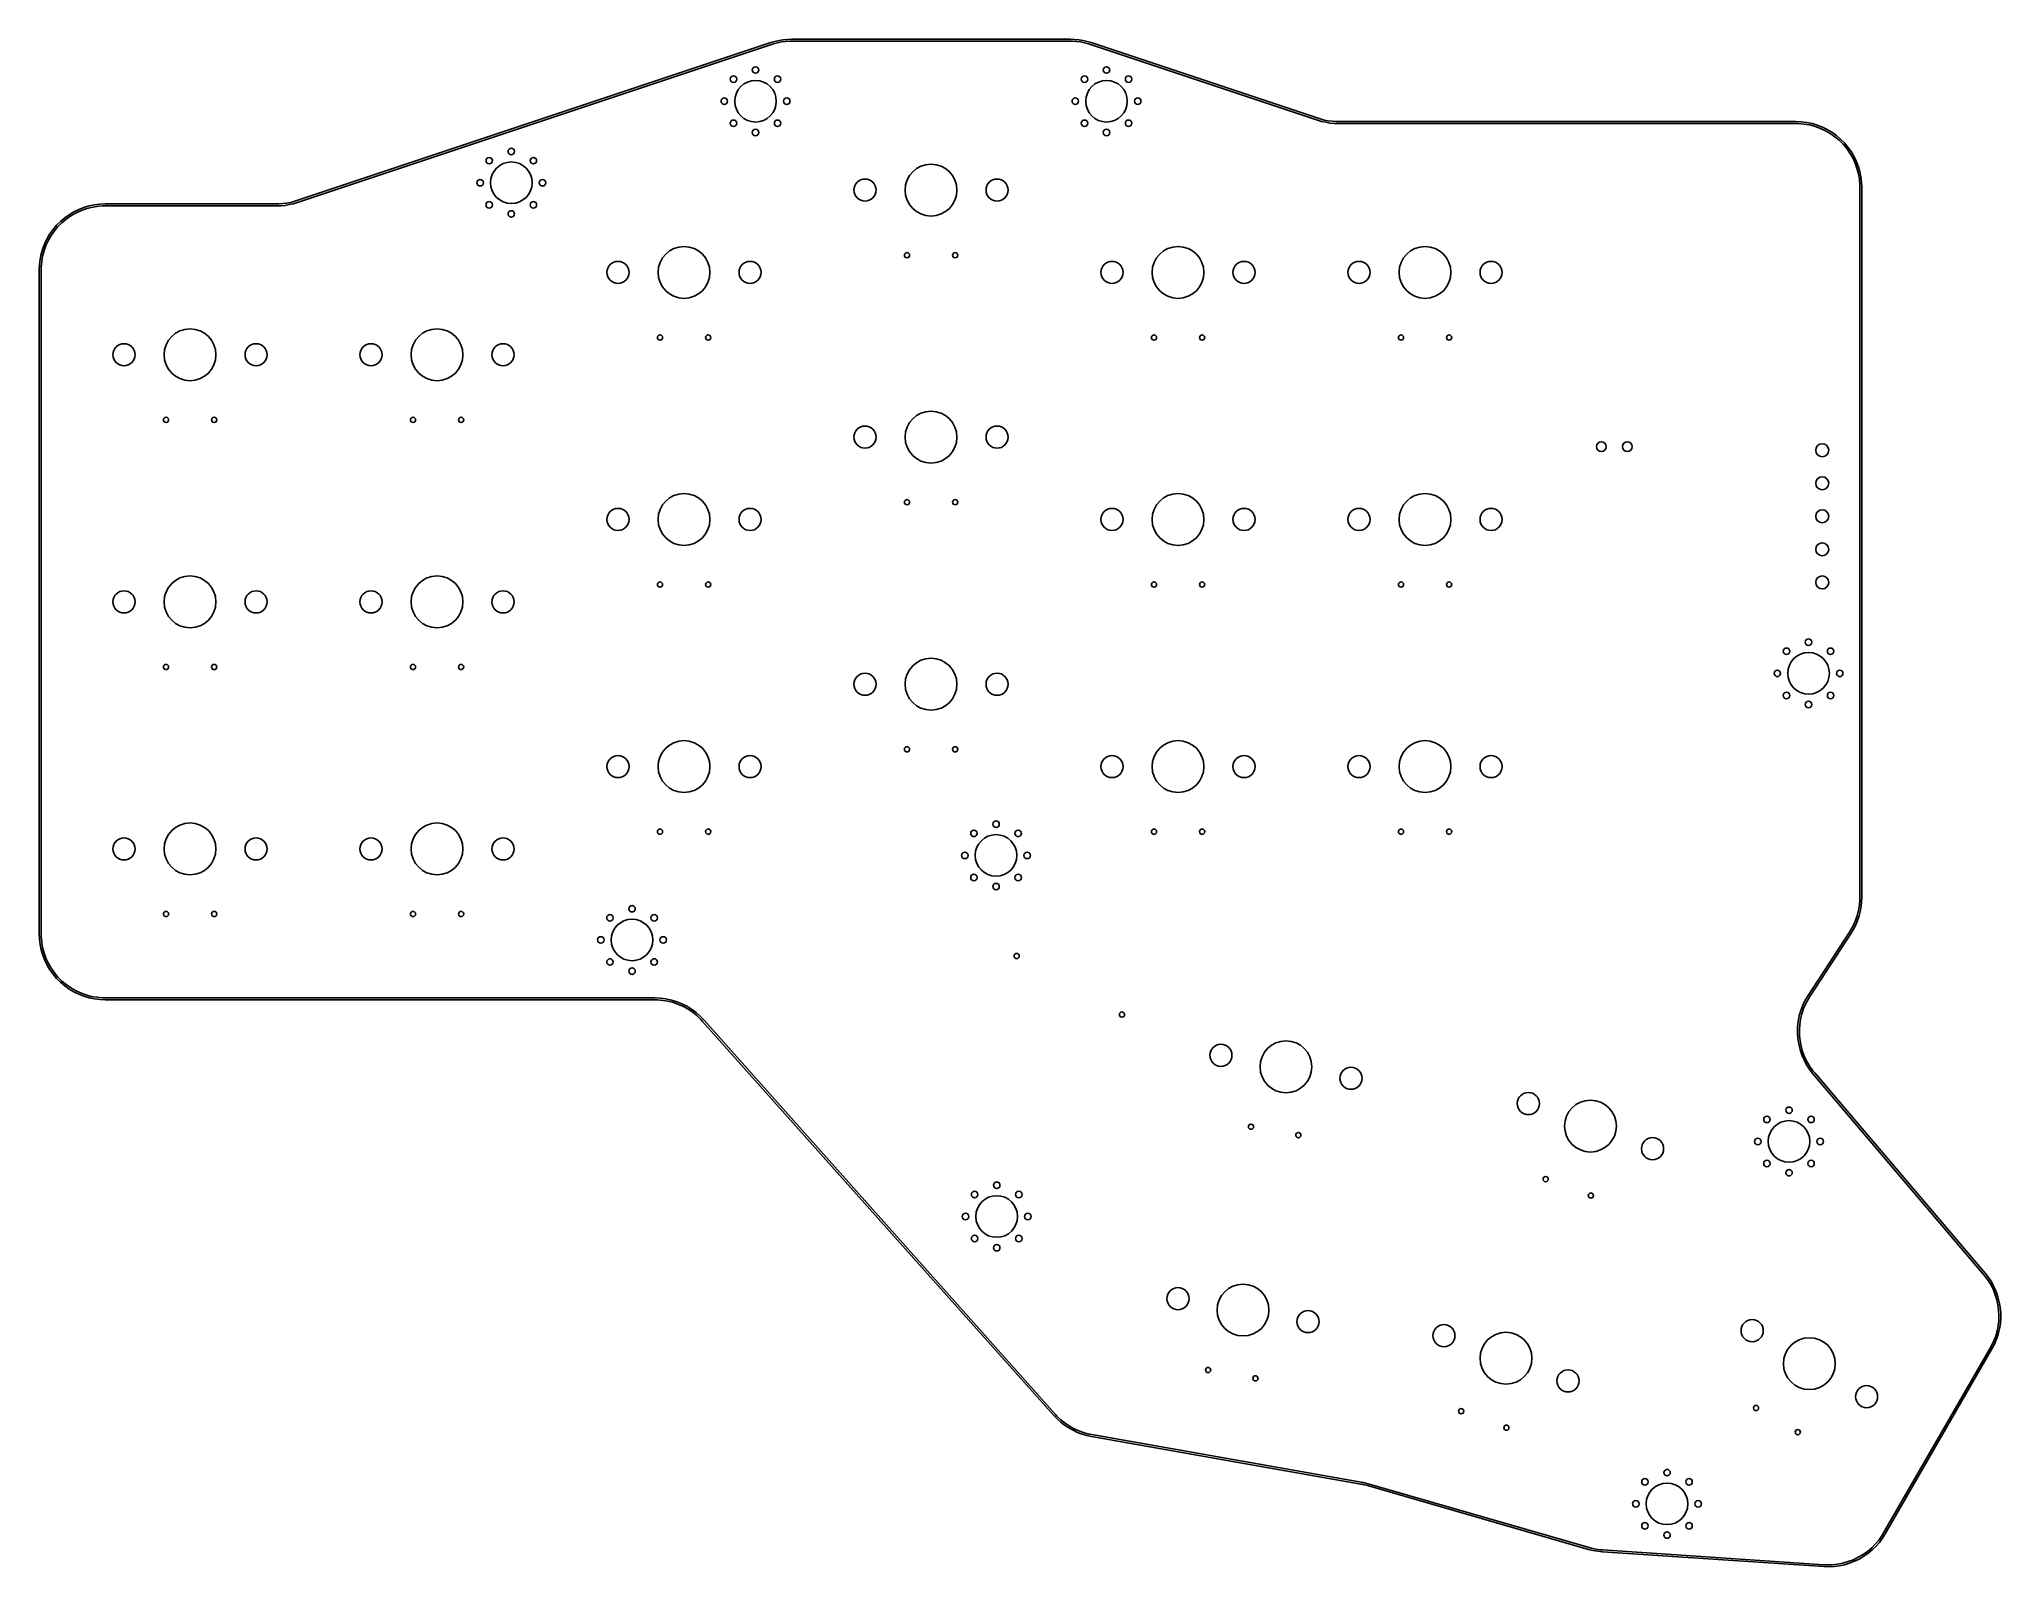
# Model space of a CAD drawing. Extents: x 3.48 to 9.42, y -6.11 to -1.49.
import ezdxf

# ---------------------------------------------------------------- set-up
doc = ezdxf.new("R2010")
doc.units = 0
doc.header["$MEASUREMENT"] = 0
doc.layers.add('BLACK', color=7, linetype='CONTINUOUS')

msp = doc.modelspace()

# ---------------------------------------------------------------- linework, layer by layer
at = {"layer": 'BLACK', "linetype": 'CONTINUOUS'}
for p, q in [((4.2607, -1.9743), (5.6961, -1.4958)), ((5.698, -1.5014), (4.2625, -1.9799)), ((5.6961, -1.4958), (5.7084, -1.4921)), ((5.6961, -1.4958), (5.6961, -1.4958)), ((5.7039, -1.4994), (5.698, -1.5014)), ((5.698, -1.5014), (5.698, -1.5014)), ((5.716, -1.4963), (5.7039, -1.4994)), ((5.7084, -1.4921), (5.721, -1.4893)), ((5.7282, -1.4939), (5.716, -1.4963)), ((5.721, -1.4893), (5.7337, -1.4872)), ((5.7406, -1.4923), (5.7282, -1.4939)), ((5.7337, -1.4872), (5.7465, -1.486)), ((5.7531, -1.4915), (5.7406, -1.4923)), ((5.7465, -1.486), (5.7593, -1.4856)), ((5.7593, -1.4915), (5.7531, -1.4915)), ((5.7593, -1.4856), (6.6029, -1.4856)), ((5.7593, -1.4856), (5.7593, -1.4856)), ((6.6029, -1.4915), (5.7593, -1.4915)), ((5.7593, -1.4915), (5.7593, -1.4915)), ((6.6029, -1.4856), (6.6157, -1.486)), ((6.6091, -1.4915), (6.6029, -1.4915)), ((6.6216, -1.4923), (6.6091, -1.4915)), ((6.6157, -1.486), (6.6285, -1.4872)), ((6.634, -1.4939), (6.6216, -1.4923)), ((6.6285, -1.4872), (6.6412, -1.4893)), ((6.6462, -1.4963), (6.634, -1.4939)), ((6.6412, -1.4893), (6.6538, -1.4921)), ((6.6583, -1.4994), (6.6462, -1.4963)), ((6.6538, -1.4921), (6.6661, -1.4958)), ((6.6642, -1.5014), (6.6583, -1.4994)), ((7.3516, -1.7306), (6.6642, -1.5014)), ((6.6642, -1.5014), (6.6642, -1.5014)), ((6.6661, -1.4958), (6.6661, -1.4958)), ((6.6661, -1.4958), (6.6661, -1.4958)), ((6.6661, -1.4958), (7.3535, -1.725)), ((7.364, -1.7342), (7.3516, -1.7306)), ((7.3516, -1.7306), (7.3516, -1.7306)), ((7.3535, -1.725), (7.3535, -1.725)), ((7.3535, -1.725), (7.3594, -1.7269)), ((7.3594, -1.7269), (7.3715, -1.7301)), ((7.3765, -1.7371), (7.364, -1.7342)), ((7.3715, -1.7301), (7.3837, -1.7325)), ((7.3892, -1.7392), (7.3765, -1.7371)), ((7.3837, -1.7325), (7.3961, -1.7341)), ((7.402, -1.7404), (7.3892, -1.7392)), ((7.3961, -1.7341), (7.4086, -1.7349)), ((7.4148, -1.7408), (7.402, -1.7404)), ((7.4086, -1.7349), (7.4148, -1.7349)), ((7.4148, -1.7349), (8.8002, -1.7349)), ((8.8002, -1.7408), (7.4148, -1.7408)), ((8.8002, -1.7349), (8.8167, -1.7356)), ((8.8087, -1.7408), (8.8002, -1.7408)), ((8.8255, -1.7423), (8.8087, -1.7408)), ((8.8167, -1.7356), (8.8331, -1.7376)), ((8.8422, -1.7452), (8.8255, -1.7423)), ((8.8331, -1.7376), (8.8492, -1.741)), ((8.8586, -1.7496), (8.8422, -1.7452)), ((8.8492, -1.741), (8.8651, -1.7457)), ((8.8745, -1.7554), (8.8586, -1.7496)), ((8.8651, -1.7457), (8.8805, -1.7517)), ((8.8898, -1.7626), (8.8745, -1.7554)), ((8.8805, -1.7517), (8.8953, -1.759)), ((8.9045, -1.771), (8.8898, -1.7626)), ((8.8953, -1.759), (8.9095, -1.7674)), ((8.9183, -1.7807), (8.9045, -1.771)), ((8.9095, -1.7674), (8.9229, -1.777)), ((8.9313, -1.7916), (8.9183, -1.7807)), ((8.9229, -1.777), (8.9355, -1.7877)), ((8.9433, -1.8036), (8.9313, -1.7916)), ((8.9355, -1.7877), (8.9472, -1.7994)), ((8.9542, -1.8166), (8.9433, -1.8036)), ((8.9472, -1.7994), (8.9579, -1.812)), ((8.9639, -1.8304), (8.9542, -1.8166)), ((8.9579, -1.812), (8.9675, -1.8254)), ((8.9723, -1.8451), (8.9639, -1.8304)), ((8.9675, -1.8254), (8.9759, -1.8396)), ((8.9759, -1.8396), (8.9832, -1.8545)), ((8.9795, -1.8604), (8.9723, -1.8451)), ((8.9853, -1.8763), (8.9795, -1.8604)), ((8.9832, -1.8545), (8.9892, -1.8698)), ((8.9897, -1.8927), (8.9853, -1.8763)), ((8.9892, -1.8698), (8.9939, -1.8857)), ((8.9926, -1.9094), (8.9897, -1.8927)), ((8.9939, -1.8857), (8.9973, -1.9018)), ((8.9941, -1.9262), (8.9926, -1.9094)), ((8.9941, -1.9347), (8.9941, -1.9262)), ((8.9941, -4.0829), (8.9941, -1.9347)), ((8.9941, -1.9347), (8.9941, -1.9347)), ((8.9941, -1.9347), (8.9941, -1.9347)), ((8.9973, -1.9018), (8.9993, -1.9182)), ((8.9993, -1.9182), (9, -1.9347)), ((9, -1.9347), (9, -1.9347)), ((9, -1.9347), (9, -4.0829)), ((3.5574, -2.0264), (3.5708, -2.0168)), ((3.5708, -2.0168), (3.585, -2.0083)), ((3.5905, -2.0119), (3.5758, -2.0204)), ((3.585, -2.0083), (3.5999, -2.0011)), ((3.6058, -2.0047), (3.5905, -2.0119)), ((3.5999, -2.0011), (3.6152, -1.9951)), ((3.6218, -1.999), (3.6058, -2.0047)), ((3.6152, -1.9951), (3.6311, -1.9904)), ((3.6381, -1.9946), (3.6218, -1.999)), ((3.6311, -1.9904), (3.6472, -1.987)), ((3.6548, -1.9916), (3.6381, -1.9946)), ((3.6472, -1.987), (3.6636, -1.9849)), ((3.6717, -1.9902), (3.6548, -1.9916)), ((3.6636, -1.9849), (3.6801, -1.9843)), ((3.6801, -1.9902), (3.6717, -1.9902)), ((3.6801, -1.9843), (4.1994, -1.9843)), ((4.1994, -1.9902), (3.6801, -1.9902)), ((4.1994, -1.9843), (4.1994, -1.9843)), ((4.1994, -1.9843), (4.2056, -1.9843)), ((4.2122, -1.9897), (4.1994, -1.9902)), ((4.1994, -1.9902), (4.1994, -1.9902)), ((4.2056, -1.9843), (4.2181, -1.9834)), ((4.225, -1.9885), (4.2122, -1.9897)), ((4.2181, -1.9834), (4.2304, -1.9818)), ((4.2377, -1.9864), (4.225, -1.9885)), ((4.2304, -1.9818), (4.2427, -1.9795)), ((4.2502, -1.9836), (4.2377, -1.9864)), ((4.2427, -1.9795), (4.2547, -1.9763)), ((4.2625, -1.9799), (4.2502, -1.9836)), ((4.2547, -1.9763), (4.2607, -1.9743)), ((4.2607, -1.9743), (4.2607, -1.9743)), ((4.2607, -1.9743), (4.2607, -1.9743)), ((4.2625, -1.9799), (4.2625, -1.9799)), ((3.5044, -2.089), (3.5128, -2.0748)), ((3.5128, -2.0748), (3.5224, -2.0613)), ((3.5261, -2.0659), (3.5164, -2.0798)), ((3.5224, -2.0613), (3.5331, -2.0487)), ((3.537, -2.0529), (3.5261, -2.0659)), ((3.5331, -2.0487), (3.5448, -2.0371)), ((3.549, -2.041), (3.537, -2.0529)), ((3.5448, -2.0371), (3.5574, -2.0264)), ((3.562, -2.0301), (3.549, -2.041)), ((3.5758, -2.0204), (3.562, -2.0301)), ((3.483, -2.1512), (3.4864, -2.135)), ((3.4864, -2.135), (3.4911, -2.1192)), ((3.495, -2.1257), (3.4906, -2.142)), ((3.4911, -2.1192), (3.4971, -2.1038)), ((3.5008, -2.1098), (3.495, -2.1257)), ((3.4971, -2.1038), (3.5044, -2.089)), ((3.508, -2.0944), (3.5008, -2.1098)), ((3.5164, -2.0798), (3.508, -2.0944)), ((3.4803, -2.1841), (3.481, -2.1676)), ((3.4803, -4.1939), (3.4803, -2.1841)), ((3.481, -2.1676), (3.483, -2.1512)), ((3.4877, -2.1587), (3.4862, -2.1756)), ((3.4862, -2.1756), (3.4862, -2.1841)), ((3.4862, -2.1841), (3.4862, -4.1939)), ((3.4906, -2.142), (3.4877, -2.1587)), ((8.9928, -4.1068), (8.9941, -4.0909)), ((8.9941, -4.0909), (8.9941, -4.0829)), ((8.9995, -4.0973), (8.9979, -4.1116)), ((9, -4.0829), (8.9995, -4.0973)), ((8.9746, -4.168), (8.981, -4.1533)), ((8.981, -4.1533), (8.9862, -4.1382)), ((8.9871, -4.1535), (8.9815, -4.1668)), ((8.9862, -4.1382), (8.9901, -4.1226)), ((8.9917, -4.1398), (8.9871, -4.1535)), ((8.9901, -4.1226), (8.9928, -4.1068)), ((8.9953, -4.1258), (8.9917, -4.1398)), ((8.9979, -4.1116), (8.9953, -4.1258)), ((3.481, -4.2104), (3.4803, -4.1939)), ((3.483, -4.2268), (3.481, -4.2104)), ((3.4862, -4.1939), (3.4862, -4.2024)), ((3.4862, -4.2024), (3.4877, -4.2192)), ((8.8376, -4.3804), (8.9626, -4.1888)), ((8.9675, -4.192), (8.8425, -4.3836)), ((8.9626, -4.1888), (8.967, -4.1821)), ((8.9626, -4.1888), (8.9626, -4.1888)), ((8.9626, -4.1888), (8.9626, -4.1888)), ((8.9626, -4.1888), (8.9626, -4.1888)), ((8.967, -4.1821), (8.9746, -4.168)), ((8.975, -4.1797), (8.9675, -4.192)), ((8.9675, -4.192), (8.9675, -4.192)), ((8.9675, -4.192), (8.9675, -4.192)), ((8.9815, -4.1668), (8.975, -4.1797)), ((3.4864, -4.2429), (3.483, -4.2268)), ((3.4911, -4.2588), (3.4864, -4.2429)), ((3.4877, -4.2192), (3.4906, -4.2359)), ((3.4906, -4.2359), (3.495, -4.2523)), ((3.4971, -4.2742), (3.4911, -4.2588)), ((3.495, -4.2523), (3.5008, -4.2682)), ((3.5044, -4.289), (3.4971, -4.2742)), ((3.5008, -4.2682), (3.508, -4.2835)), ((3.5128, -4.3032), (3.5044, -4.289)), ((3.508, -4.2835), (3.5164, -4.2982)), ((3.5224, -4.3166), (3.5128, -4.3032)), ((3.5164, -4.2982), (3.5261, -4.312)), ((3.5331, -4.3292), (3.5224, -4.3166)), ((3.5261, -4.312), (3.537, -4.325)), ((3.5448, -4.3409), (3.5331, -4.3292)), ((3.537, -4.325), (3.549, -4.337)), ((3.5574, -4.3516), (3.5448, -4.3409)), ((3.549, -4.337), (3.562, -4.3479)), ((3.5708, -4.3612), (3.5574, -4.3516)), ((3.562, -4.3479), (3.5758, -4.3576)), ((3.585, -4.3696), (3.5708, -4.3612)), ((3.5758, -4.3576), (3.5905, -4.3661)), ((3.5999, -4.3769), (3.585, -4.3696)), ((3.5905, -4.3661), (3.6058, -4.3732)), ((3.6152, -4.3829), (3.5999, -4.3769)), ((3.6058, -4.3732), (3.6218, -4.379)), ((3.6311, -4.3876), (3.6152, -4.3829)), ((3.6218, -4.379), (3.6381, -4.3834)), ((3.6472, -4.391), (3.6311, -4.3876)), ((3.6381, -4.3834), (3.6548, -4.3863)), ((3.6636, -4.393), (3.6472, -4.391)), ((3.6548, -4.3863), (3.6717, -4.3878)), ((3.6801, -4.3937), (3.6636, -4.393)), ((3.6717, -4.3878), (3.6801, -4.3878)), ((3.6801, -4.3878), (4.2, -4.3878)), ((4.2, -4.3937), (3.6801, -4.3937)), ((4.2, -4.3878), (4.2312, -4.3878)), ((4.2312, -4.3937), (4.2, -4.3937)), ((4.2312, -4.3878), (4.2313, -4.3878)), ((4.2313, -4.3937), (4.2312, -4.3937)), ((4.2313, -4.3878), (4.2314, -4.3878)), ((5.3449, -4.3943), (4.2313, -4.3937)), ((4.2313, -4.3937), (4.2313, -4.3937)), ((4.2314, -4.3878), (5.3449, -4.3884)), ((5.3449, -4.3884), (5.3449, -4.3884)), ((5.3449, -4.3884), (5.3617, -4.3891)), ((5.353, -4.3943), (5.3449, -4.3943)), ((5.3449, -4.3943), (5.3449, -4.3943)), ((5.3693, -4.3957), (5.353, -4.3943)), ((5.3617, -4.3891), (5.3784, -4.3913)), ((5.3854, -4.3984), (5.3693, -4.3957)), ((5.3784, -4.3913), (5.3948, -4.3948)), ((5.3948, -4.3948), (5.4109, -4.3997)), ((8.8215, -4.4104), (8.8289, -4.395)), ((8.8289, -4.395), (8.8376, -4.3804)), ((8.838, -4.3905), (8.8302, -4.4052)), ((8.8376, -4.3804), (8.8376, -4.3804)), ((8.8425, -4.3836), (8.838, -4.3905)), ((8.8425, -4.3836), (8.8425, -4.3836)), ((5.4013, -4.4025), (5.3854, -4.3984)), ((5.4167, -4.408), (5.4013, -4.4025)), ((5.4109, -4.3997), (5.4266, -4.4059)), ((5.4316, -4.4146), (5.4167, -4.408)), ((5.4266, -4.4059), (5.4416, -4.4134)), ((5.4459, -4.4226), (5.4316, -4.4146)), ((5.4416, -4.4134), (5.456, -4.4222)), ((5.4595, -4.4317), (5.4459, -4.4226)), ((5.456, -4.4222), (5.4695, -4.4322)), ((5.4722, -4.4419), (5.4595, -4.4317)), ((5.4695, -4.4322), (5.4822, -4.4432)), ((5.4841, -4.4531), (5.4722, -4.4419)), ((5.4822, -4.4432), (5.4939, -4.4553)), ((5.4895, -4.4592), (5.4841, -4.4531)), ((5.4939, -4.4553), (5.4939, -4.4553)), ((5.4939, -4.4553), (5.4939, -4.4553)), ((5.4939, -4.4553), (6.5571, -5.6484)), ((8.8074, -4.4596), (8.8107, -4.4428)), ((8.8107, -4.4428), (8.8154, -4.4264)), ((8.8145, -4.4523), (8.812, -4.4687)), ((8.8183, -4.4361), (8.8145, -4.4523)), ((8.8154, -4.4264), (8.8215, -4.4104)), ((8.8236, -4.4204), (8.8183, -4.4361)), ((8.8302, -4.4052), (8.8236, -4.4204)), ((6.5527, -5.6523), (5.4895, -4.4592)), ((5.4895, -4.4592), (5.4895, -4.4592)), ((8.8052, -4.4937), (8.8055, -4.4766)), ((8.8062, -4.5107), (8.8052, -4.4937)), ((8.8055, -4.4766), (8.8074, -4.4596)), ((8.8088, -4.5276), (8.8062, -4.5107)), ((8.812, -4.4687), (8.8109, -4.4852)), ((8.8109, -4.4852), (8.8112, -4.5018)), ((8.8112, -4.5018), (8.813, -4.5183)), ((8.8128, -4.5442), (8.8088, -4.5276)), ((8.8181, -4.5604), (8.8128, -4.5442)), ((8.813, -4.5183), (8.8162, -4.5346)), ((8.8162, -4.5346), (8.8207, -4.5506)), ((8.8249, -4.5761), (8.8181, -4.5604)), ((8.8207, -4.5506), (8.8266, -4.5661)), ((8.8266, -4.5661), (8.8338, -4.5811)), ((8.8329, -4.5912), (8.8249, -4.5761)), ((8.8422, -4.6055), (8.8329, -4.5912)), ((8.8338, -4.5811), (8.8422, -4.5954)), ((8.8422, -4.5954), (8.8519, -4.6089)), ((8.8527, -4.619), (8.8422, -4.6055)), ((8.8519, -4.6089), (8.8572, -4.6152)), ((9.3688, -5.2256), (8.8527, -4.619)), ((8.8527, -4.619), (8.8527, -4.619)), ((8.8572, -4.6152), (9.3733, -5.2217)), ((9.3739, -5.2316), (9.3688, -5.2256)), ((9.3688, -5.2256), (9.3688, -5.2256)), ((9.3733, -5.2217), (9.3733, -5.2217)), ((9.3733, -5.2217), (9.3833, -5.2346)), ((9.3832, -5.2445), (9.3739, -5.2316)), ((9.3914, -5.2581), (9.3832, -5.2445)), ((9.3833, -5.2346), (9.3923, -5.2483)), ((9.3984, -5.2724), (9.3914, -5.2581)), ((9.3923, -5.2483), (9.4002, -5.2627)), ((9.4043, -5.2872), (9.3984, -5.2724)), ((9.4002, -5.2627), (9.4068, -5.2776)), ((9.4068, -5.2776), (9.4122, -5.293)), ((9.4089, -5.3024), (9.4043, -5.2872)), ((9.4123, -5.3179), (9.4089, -5.3024)), ((9.4122, -5.293), (9.4163, -5.3089)), ((9.4143, -5.3336), (9.4123, -5.3179)), ((9.4151, -5.3495), (9.4143, -5.3336)), ((9.4163, -5.3089), (9.4192, -5.325)), ((9.4192, -5.325), (9.4206, -5.3413)), ((9.4206, -5.3413), (9.4208, -5.3576)), ((9.4054, -5.412), (9.4097, -5.3968)), ((9.4097, -5.3968), (9.4128, -5.3812)), ((9.4128, -5.3812), (9.4146, -5.3654)), ((9.4171, -5.3901), (9.4132, -5.406)), ((9.4146, -5.3654), (9.4151, -5.3495)), ((9.4196, -5.374), (9.4171, -5.3901)), ((9.4208, -5.3576), (9.4196, -5.374)), ((9.066, -6.0076), (9.389, -5.4482)), ((9.3941, -5.4511), (9.0711, -6.0106)), ((9.389, -5.4482), (9.393, -5.4413)), ((9.389, -5.4482), (9.389, -5.4482)), ((9.393, -5.4413), (9.3998, -5.4269)), ((9.4017, -5.4366), (9.3941, -5.4511)), ((9.3941, -5.4511), (9.3941, -5.4511)), ((9.3998, -5.4269), (9.4054, -5.412)), ((9.4081, -5.4216), (9.4017, -5.4366)), ((9.4132, -5.406), (9.4081, -5.4216)), ((6.5629, -5.663), (6.5527, -5.6523)), ((6.5527, -5.6523), (6.5527, -5.6523)), ((6.5571, -5.6484), (6.5571, -5.6484)), ((6.5571, -5.6484), (6.5571, -5.6484)), ((6.5571, -5.6484), (6.5625, -5.6544)), ((6.5625, -5.6544), (6.5742, -5.6656)), ((6.574, -5.6729), (6.5629, -5.663)), ((6.5857, -5.682), (6.574, -5.6729)), ((6.5742, -5.6656), (6.5869, -5.6757)), ((6.5981, -5.6902), (6.5857, -5.682)), ((6.5869, -5.6757), (6.6003, -5.6848)), ((6.6111, -5.6974), (6.5981, -5.6902)), ((6.6003, -5.6848), (6.6145, -5.6927)), ((6.6245, -5.7036), (6.6111, -5.6974)), ((6.6145, -5.6927), (6.6292, -5.6994)), ((6.6292, -5.6994), (6.6445, -5.7048)), ((6.6384, -5.7089), (6.6245, -5.7036)), ((6.6526, -5.713), (6.6384, -5.7089)), ((6.6445, -5.7048), (6.6602, -5.7089)), ((6.6671, -5.7162), (6.6526, -5.713)), ((6.6602, -5.7089), (6.6682, -5.7104)), ((7.4832, -5.8601), (6.6671, -5.7162)), ((6.6671, -5.7162), (6.6671, -5.7162)), ((6.6682, -5.7104), (7.4842, -5.8542)), ((7.4866, -5.8607), (7.4832, -5.8601)), ((7.4842, -5.8542), (7.4842, -5.8542)), ((7.4842, -5.8542), (7.4912, -5.8556)), ((7.4933, -5.8621), (7.4866, -5.8607)), ((7.4912, -5.8556), (7.4981, -5.8572)), ((7.5, -5.8638), (7.4933, -5.8621)), ((7.4981, -5.8572), (7.5049, -5.859)), ((7.5033, -5.8647), (7.5, -5.8638)), ((8.1724, -6.0578), (7.5033, -5.8647)), ((7.5033, -5.8647), (7.5033, -5.8647)), ((7.5049, -5.859), (7.5049, -5.859)), ((7.5049, -5.859), (7.5049, -5.859)), ((7.5049, -5.859), (8.174, -6.0521)), ((8.1862, -6.0612), (8.1724, -6.0578)), ((8.1724, -6.0578), (8.1724, -6.0578)), ((8.174, -6.0521), (8.174, -6.0521)), ((8.174, -6.0521), (8.1807, -6.054)), ((8.1807, -6.054), (8.1942, -6.0569)), ((8.1942, -6.0569), (8.2079, -6.0588)), ((8.2079, -6.0588), (8.2148, -6.0592)), ((8.2148, -6.0592), (8.8851, -6.1042)), ((9.0173, -6.0638), (9.03, -6.0531)), ((9.03, -6.0531), (9.0417, -6.0413)), ((9.0426, -6.0487), (9.0311, -6.0597)), ((9.0417, -6.0413), (9.0523, -6.0285)), ((9.0531, -6.0368), (9.0426, -6.0487)), ((9.0523, -6.0285), (9.0618, -6.0148)), ((9.0626, -6.024), (9.0531, -6.0368)), ((9.0618, -6.0148), (9.066, -6.0076)), ((9.0711, -6.0106), (9.0626, -6.024)), ((9.0711, -6.0106), (9.0711, -6.0106)), ((9.0711, -6.0106), (9.0711, -6.0106)), ((8.2002, -6.0637), (8.1862, -6.0612)), ((8.2144, -6.0651), (8.2002, -6.0637)), ((8.8847, -6.1101), (8.2144, -6.0651)), ((8.2144, -6.0651), (8.2144, -6.0651)), ((8.2144, -6.0651), (8.2144, -6.0651)), ((8.9006, -6.1105), (8.8847, -6.1101)), ((8.8847, -6.1101), (8.8847, -6.1101)), ((8.8847, -6.1101), (8.8847, -6.1101)), ((8.8847, -6.1101), (8.8847, -6.1101)), ((8.8851, -6.1042), (8.8851, -6.1042)), ((8.8851, -6.1042), (8.8934, -6.1047)), ((8.8934, -6.1047), (8.91, -6.1044)), ((8.9165, -6.1097), (8.9006, -6.1105)), ((8.91, -6.1044), (8.9266, -6.1027)), ((8.9322, -6.1076), (8.9165, -6.1097)), ((8.9266, -6.1027), (8.9429, -6.0995)), ((8.9478, -6.1042), (8.9322, -6.1076)), ((8.9429, -6.0995), (8.9589, -6.095)), ((8.963, -6.0997), (8.9478, -6.1042)), ((8.9589, -6.095), (8.9744, -6.0891)), ((8.9778, -6.0939), (8.963, -6.0997)), ((8.9744, -6.0891), (8.9894, -6.0819)), ((8.9921, -6.087), (8.9778, -6.0939)), ((8.9894, -6.0819), (9.0037, -6.0735)), ((9.0058, -6.0789), (8.9921, -6.087)), ((9.0037, -6.0735), (9.0173, -6.0638)), ((9.0189, -6.0698), (9.0058, -6.0789)), ((9.0311, -6.0597), (9.0189, -6.0698))]:
    msp.add_line(p, q, dxfattribs=at)
at = {"layer": 'BLACK'}
for centre, radius in [((5.5828, -1.6064), 0.00984), ((5.5828, -1.6064), 0.00984), ((5.6496, -1.5787), 0.00984), ((5.6496, -1.5787), 0.00984), ((5.7164, -1.6064), 0.00984), ((5.7164, -1.6064), 0.00984), ((6.6458, -1.6064), 0.00984), ((6.6458, -1.6064), 0.00984), ((6.7126, -1.5787), 0.00984), ((6.7126, -1.5787), 0.00984), ((6.7794, -1.6064), 0.00984), ((6.7794, -1.6064), 0.00984), ((5.6496, -1.6732), 0.063), ((5.6496, -1.6732), 0.063), ((6.7126, -1.6732), 0.063), ((6.7126, -1.6732), 0.063), ((5.5551, -1.6732), 0.00984), ((5.5551, -1.6732), 0.00984), ((5.7441, -1.6732), 0.00984), ((5.7441, -1.6732), 0.00984), ((6.6181, -1.6732), 0.00984), ((6.6181, -1.6732), 0.00984), ((6.8071, -1.6732), 0.00984), ((6.8071, -1.6732), 0.00984), ((5.5828, -1.74), 0.00984), ((5.5828, -1.74), 0.00984), ((5.6496, -1.7677), 0.00984), ((5.6496, -1.7677), 0.00984), ((5.7164, -1.74), 0.00984), ((5.7164, -1.74), 0.00984), ((6.6458, -1.74), 0.00984), ((6.6458, -1.74), 0.00984), ((6.7126, -1.7677), 0.00984), ((6.7126, -1.7677), 0.00984), ((6.7794, -1.74), 0.00984), ((6.7794, -1.74), 0.00984), ((4.91, -1.8255), 0.00984), ((4.91, -1.8255), 0.00984), ((4.8432, -1.8532), 0.00984), ((4.8432, -1.8532), 0.00984), ((4.91, -1.92), 0.063), ((4.91, -1.92), 0.063), ((4.9768, -1.8532), 0.00984), ((4.9768, -1.8532), 0.00984), ((6.1811, -1.9423), 0.0785), ((6.1811, -1.9423), 0.0785), ((4.8155, -1.92), 0.00984), ((4.8155, -1.92), 0.00984), ((5.0045, -1.92), 0.00984), ((5.0045, -1.92), 0.00984), ((5.9811, -1.9423), 0.0335), ((5.9811, -1.9423), 0.0335), ((6.3811, -1.9423), 0.0335), ((6.3811, -1.9423), 0.0335), ((4.8432, -1.9868), 0.00984), ((4.8432, -1.9868), 0.00984), ((4.91, -2.0145), 0.00984), ((4.91, -2.0145), 0.00984), ((4.9768, -1.9868), 0.00984), ((4.9768, -1.9868), 0.00984), ((5.4331, -2.1916), 0.0785), ((5.4331, -2.1916), 0.0785), ((6.1084, -2.1394), 0.00787), ((6.1084, -2.1394), 0.00787), ((6.2542, -2.1394), 0.00787), ((6.2542, -2.1394), 0.00787), ((6.9291, -2.1916), 0.0785), ((6.9291, -2.1916), 0.0785), ((7.6772, -2.1916), 0.0785), ((7.6772, -2.1916), 0.0785), ((5.2331, -2.1916), 0.0335), ((5.2331, -2.1916), 0.0335), ((5.6331, -2.1916), 0.0335), ((5.6331, -2.1916), 0.0335), ((6.7291, -2.1916), 0.0335), ((6.7291, -2.1916), 0.0335), ((7.1291, -2.1916), 0.0335), ((7.1291, -2.1916), 0.0335), ((7.4772, -2.1916), 0.0335), ((7.4772, -2.1916), 0.0335), ((7.8772, -2.1916), 0.0335), ((7.8772, -2.1916), 0.0335), ((3.937, -2.4409), 0.0785), ((3.937, -2.4409), 0.0785), ((4.685, -2.4409), 0.0785), ((4.685, -2.4409), 0.0785), ((3.737, -2.4409), 0.0335), ((3.737, -2.4409), 0.0335), ((4.137, -2.4409), 0.0335), ((4.137, -2.4409), 0.0335), ((4.485, -2.4409), 0.0335), ((4.485, -2.4409), 0.0335), ((4.885, -2.4409), 0.0335), ((4.885, -2.4409), 0.0335), ((5.3604, -2.3887), 0.00787), ((5.3604, -2.3887), 0.00787), ((5.5062, -2.3887), 0.00787), ((5.5062, -2.3887), 0.00787), ((6.8565, -2.3887), 0.00787), ((6.8565, -2.3887), 0.00787), ((7.0022, -2.3887), 0.00787), ((7.0022, -2.3887), 0.00787), ((7.6045, -2.3887), 0.00787), ((7.6045, -2.3887), 0.00787), ((7.7502, -2.3887), 0.00787), ((7.7502, -2.3887), 0.00787), ((6.1811, -2.6903), 0.0785), ((6.1811, -2.6903), 0.0785), ((3.8643, -2.638), 0.00787), ((3.8643, -2.638), 0.00787), ((4.0101, -2.638), 0.00787), ((4.0101, -2.638), 0.00787), ((4.6124, -2.638), 0.00787), ((4.6124, -2.638), 0.00787), ((4.7581, -2.638), 0.00787), ((4.7581, -2.638), 0.00787), ((5.9811, -2.6903), 0.0335), ((5.9811, -2.6903), 0.0335), ((6.3811, -2.6903), 0.0335), ((6.3811, -2.6903), 0.0335), ((8.2113, -2.7191), 0.0148), ((8.2113, -2.7191), 0.0148), ((8.29, -2.7191), 0.0148), ((8.29, -2.7191), 0.0148), ((8.88, -2.73), 0.0197), ((8.88, -2.73), 0.0197), ((8.88, -2.83), 0.0197), ((8.88, -2.83), 0.0197), ((5.2331, -2.9396), 0.0335), ((5.2331, -2.9396), 0.0335), ((5.4331, -2.9396), 0.0785), ((5.4331, -2.9396), 0.0785), ((5.6331, -2.9396), 0.0335), ((5.6331, -2.9396), 0.0335), ((6.1084, -2.8874), 0.00787), ((6.1084, -2.8874), 0.00787), ((6.2542, -2.8874), 0.00787), ((6.2542, -2.8874), 0.00787), ((6.7291, -2.9396), 0.0335), ((6.7291, -2.9396), 0.0335), ((6.9291, -2.9396), 0.0785), ((6.9291, -2.9396), 0.0785), ((7.1291, -2.9396), 0.0335), ((7.1291, -2.9396), 0.0335), ((7.4772, -2.9396), 0.0335), ((7.4772, -2.9396), 0.0335), ((7.6772, -2.9396), 0.0785), ((7.6772, -2.9396), 0.0785), ((7.8772, -2.9396), 0.0335), ((7.8772, -2.9396), 0.0335), ((8.88, -2.93), 0.0197), ((8.88, -2.93), 0.0197), ((8.88, -3.03), 0.0197), ((8.88, -3.03), 0.0197), ((3.937, -3.189), 0.0785), ((3.937, -3.189), 0.0785), ((4.685, -3.189), 0.0785), ((4.685, -3.189), 0.0785), ((5.3604, -3.1367), 0.00787), ((5.3604, -3.1367), 0.00787), ((5.5062, -3.1367), 0.00787), ((5.5062, -3.1367), 0.00787), ((6.8565, -3.1367), 0.00787), ((6.8565, -3.1367), 0.00787), ((7.0022, -3.1367), 0.00787), ((7.0022, -3.1367), 0.00787), ((7.6045, -3.1367), 0.00787), ((7.6045, -3.1367), 0.00787), ((7.7502, -3.1367), 0.00787), ((7.7502, -3.1367), 0.00787), ((8.88, -3.13), 0.0197), ((8.88, -3.13), 0.0197), ((3.737, -3.189), 0.0335), ((3.737, -3.189), 0.0335), ((4.137, -3.189), 0.0335), ((4.137, -3.189), 0.0335), ((4.485, -3.189), 0.0335), ((4.485, -3.189), 0.0335), ((4.885, -3.189), 0.0335), ((4.885, -3.189), 0.0335), ((8.8386, -3.311), 0.00984), ((8.8386, -3.311), 0.00984), ((3.8643, -3.3861), 0.00787), ((3.8643, -3.3861), 0.00787), ((4.0101, -3.3861), 0.00787), ((4.0101, -3.3861), 0.00787), ((4.6124, -3.3861), 0.00787), ((4.6124, -3.3861), 0.00787), ((4.7581, -3.3861), 0.00787), ((4.7581, -3.3861), 0.00787), ((6.1811, -3.4383), 0.0785), ((6.1811, -3.4383), 0.0785), ((8.7718, -3.3387), 0.00984), ((8.7718, -3.3387), 0.00984), ((8.8386, -3.4055), 0.063), ((8.8386, -3.4055), 0.063), ((8.9054, -3.3387), 0.00984), ((8.9054, -3.3387), 0.00984), ((5.9811, -3.4383), 0.0335), ((5.9811, -3.4383), 0.0335), ((6.3811, -3.4383), 0.0335), ((6.3811, -3.4383), 0.0335), ((8.7441, -3.4055), 0.00984), ((8.7441, -3.4055), 0.00984), ((8.9331, -3.4055), 0.00984), ((8.9331, -3.4055), 0.00984), ((8.7718, -3.4723), 0.00984), ((8.7718, -3.4723), 0.00984), ((8.8386, -3.5), 0.00984), ((8.8386, -3.5), 0.00984), ((8.9054, -3.4723), 0.00984), ((8.9054, -3.4723), 0.00984), ((5.4331, -3.6877), 0.0785), ((5.4331, -3.6877), 0.0785), ((6.9291, -3.6877), 0.0785), ((6.9291, -3.6877), 0.0785), ((7.6772, -3.6877), 0.0785), ((7.6772, -3.6877), 0.0785), ((5.2331, -3.6877), 0.0335), ((5.2331, -3.6877), 0.0335), ((5.6331, -3.6877), 0.0335), ((5.6331, -3.6877), 0.0335), ((6.1084, -3.6354), 0.00787), ((6.1084, -3.6354), 0.00787), ((6.2542, -3.6354), 0.00787), ((6.2542, -3.6354), 0.00787), ((6.7291, -3.6877), 0.0335), ((6.7291, -3.6877), 0.0335), ((7.1291, -3.6877), 0.0335), ((7.1291, -3.6877), 0.0335), ((7.4772, -3.6877), 0.0335), ((7.4772, -3.6877), 0.0335), ((7.8772, -3.6877), 0.0335), ((7.8772, -3.6877), 0.0335), ((3.937, -3.937), 0.0785), ((3.937, -3.937), 0.0785), ((4.685, -3.937), 0.0785), ((4.685, -3.937), 0.0785), ((6.378, -3.8622), 0.00984), ((6.378, -3.8622), 0.00984), ((3.737, -3.937), 0.0335), ((3.737, -3.937), 0.0335), ((4.137, -3.937), 0.0335), ((4.137, -3.937), 0.0335), ((4.485, -3.937), 0.0335), ((4.485, -3.937), 0.0335), ((4.885, -3.937), 0.0335), ((4.885, -3.937), 0.0335), ((5.3604, -3.8848), 0.00787), ((5.3604, -3.8848), 0.00787), ((5.5062, -3.8848), 0.00787), ((5.5062, -3.8848), 0.00787), ((6.3111, -3.8899), 0.00984), ((6.3111, -3.8899), 0.00984), ((6.378, -3.9567), 0.063), ((6.378, -3.9567), 0.063), ((6.4448, -3.8899), 0.00984), ((6.4448, -3.8899), 0.00984), ((6.8565, -3.8848), 0.00787), ((6.8565, -3.8848), 0.00787), ((7.0022, -3.8848), 0.00787), ((7.0022, -3.8848), 0.00787), ((7.6045, -3.8848), 0.00787), ((7.6045, -3.8848), 0.00787), ((7.7502, -3.8848), 0.00787), ((7.7502, -3.8848), 0.00787), ((6.2835, -3.9567), 0.00984), ((6.2835, -3.9567), 0.00984), ((6.4724, -3.9567), 0.00984), ((6.4724, -3.9567), 0.00984), ((6.3111, -4.0235), 0.00984), ((6.3111, -4.0235), 0.00984), ((6.4448, -4.0235), 0.00984), ((6.4448, -4.0235), 0.00984), ((6.378, -4.0512), 0.00984), ((6.378, -4.0512), 0.00984), ((3.8643, -4.1341), 0.00787), ((3.8643, -4.1341), 0.00787), ((4.0101, -4.1341), 0.00787), ((4.0101, -4.1341), 0.00787), ((4.6124, -4.1341), 0.00787), ((4.6124, -4.1341), 0.00787), ((4.7581, -4.1341), 0.00787), ((4.7581, -4.1341), 0.00787), ((5.2088, -4.1458), 0.00984), ((5.2088, -4.1458), 0.00984), ((5.2756, -4.2126), 0.063), ((5.2756, -4.2126), 0.063), ((5.2756, -4.1181), 0.00984), ((5.2756, -4.1181), 0.00984), ((5.3424, -4.1458), 0.00984), ((5.3424, -4.1458), 0.00984), ((5.1811, -4.2126), 0.00984), ((5.1811, -4.2126), 0.00984), ((5.3701, -4.2126), 0.00984), ((5.3701, -4.2126), 0.00984), ((5.2088, -4.2794), 0.00984), ((5.2088, -4.2794), 0.00984), ((5.3424, -4.2794), 0.00984), ((5.3424, -4.2794), 0.00984), ((6.4406, -4.2614), 0.00787), ((6.4406, -4.2614), 0.00787), ((5.2756, -4.3071), 0.00984), ((5.2756, -4.3071), 0.00984), ((6.7594, -4.4386), 0.00787), ((6.7594, -4.4386), 0.00787), ((7.0589, -4.5619), 0.0335), ((7.0589, -4.5619), 0.0335), ((7.2559, -4.5967), 0.0785), ((7.2559, -4.5967), 0.0785), ((7.4528, -4.6314), 0.0335), ((7.4528, -4.6314), 0.0335), ((7.9902, -4.7079), 0.0335), ((7.9902, -4.7079), 0.0335), ((8.1782, -4.7763), 0.0785), ((8.1782, -4.7763), 0.0785), ((8.7127, -4.756), 0.00984), ((8.7127, -4.756), 0.00984), ((8.7795, -4.7283), 0.00984), ((8.7795, -4.7283), 0.00984), ((8.8463, -4.756), 0.00984), ((8.8463, -4.756), 0.00984), ((7.1501, -4.7782), 0.00787), ((7.1501, -4.7782), 0.00787), ((7.2936, -4.8035), 0.00787), ((7.2936, -4.8035), 0.00787), ((8.3661, -4.8447), 0.0335), ((8.3661, -4.8447), 0.0335), ((8.7795, -4.8228), 0.063), ((8.7795, -4.8228), 0.063), ((8.685, -4.8228), 0.00984), ((8.685, -4.8228), 0.00984), ((8.874, -4.8228), 0.00984), ((8.874, -4.8228), 0.00984), ((8.0425, -4.9367), 0.00787), ((8.0425, -4.9367), 0.00787), ((8.7127, -4.8896), 0.00984), ((8.7127, -4.8896), 0.00984), ((8.7795, -4.9173), 0.00984), ((8.7795, -4.9173), 0.00984), ((8.8463, -4.8896), 0.00984), ((8.8463, -4.8896), 0.00984), ((6.3132, -4.9832), 0.00984), ((6.3132, -4.9832), 0.00984), ((6.38, -5.05), 0.063), ((6.38, -5.05), 0.063), ((6.38, -4.9555), 0.00984), ((6.38, -4.9555), 0.00984), ((6.4468, -4.9832), 0.00984), ((6.4468, -4.9832), 0.00984), ((8.1794, -4.9865), 0.00787), ((8.1794, -4.9865), 0.00787), ((6.2855, -5.05), 0.00984), ((6.2855, -5.05), 0.00984), ((6.4745, -5.05), 0.00984), ((6.4745, -5.05), 0.00984), ((6.3132, -5.1168), 0.00984), ((6.3132, -5.1168), 0.00984), ((6.4468, -5.1168), 0.00984), ((6.4468, -5.1168), 0.00984), ((6.38, -5.1445), 0.00984), ((6.38, -5.1445), 0.00984), ((6.929, -5.2986), 0.0335), ((6.929, -5.2986), 0.0335), ((7.126, -5.3333), 0.0785), ((7.126, -5.3333), 0.0785), ((7.3229, -5.3681), 0.0335), ((7.3229, -5.3681), 0.0335), ((7.7344, -5.4108), 0.0335), ((7.7344, -5.4108), 0.0335), ((7.9223, -5.4792), 0.0785), ((7.9223, -5.4792), 0.0785), ((8.6679, -5.3955), 0.0335), ((8.6679, -5.3955), 0.0335), ((8.8412, -5.4955), 0.0785), ((8.8412, -5.4955), 0.0785), ((7.0202, -5.5148), 0.00787), ((7.0202, -5.5148), 0.00787), ((8.1102, -5.5476), 0.0335), ((8.1102, -5.5476), 0.0335), ((7.1637, -5.5401), 0.00787), ((7.1637, -5.5401), 0.00787), ((9.0144, -5.5955), 0.0335), ((9.0144, -5.5955), 0.0335), ((7.7866, -5.6396), 0.00787), ((7.7866, -5.6396), 0.00787), ((8.6797, -5.6298), 0.00787), ((8.6797, -5.6298), 0.00787), ((7.9236, -5.6894), 0.00787), ((7.9236, -5.6894), 0.00787), ((8.8059, -5.7027), 0.00787), ((8.8059, -5.7027), 0.00787), ((8.41, -5.8255), 0.00984), ((8.41, -5.8255), 0.00984), ((8.3432, -5.8532), 0.00984), ((8.3432, -5.8532), 0.00984), ((8.41, -5.92), 0.063), ((8.41, -5.92), 0.063), ((8.4768, -5.8532), 0.00984), ((8.4768, -5.8532), 0.00984), ((8.3155, -5.92), 0.00984), ((8.3155, -5.92), 0.00984), ((8.5045, -5.92), 0.00984), ((8.5045, -5.92), 0.00984), ((8.3432, -5.9868), 0.00984), ((8.3432, -5.9868), 0.00984), ((8.4768, -5.9868), 0.00984), ((8.4768, -5.9868), 0.00984), ((8.41, -6.0145), 0.00984), ((8.41, -6.0145), 0.00984)]:
    msp.add_circle(centre, radius, dxfattribs=at)

doc.saveas('drawing.dxf')
